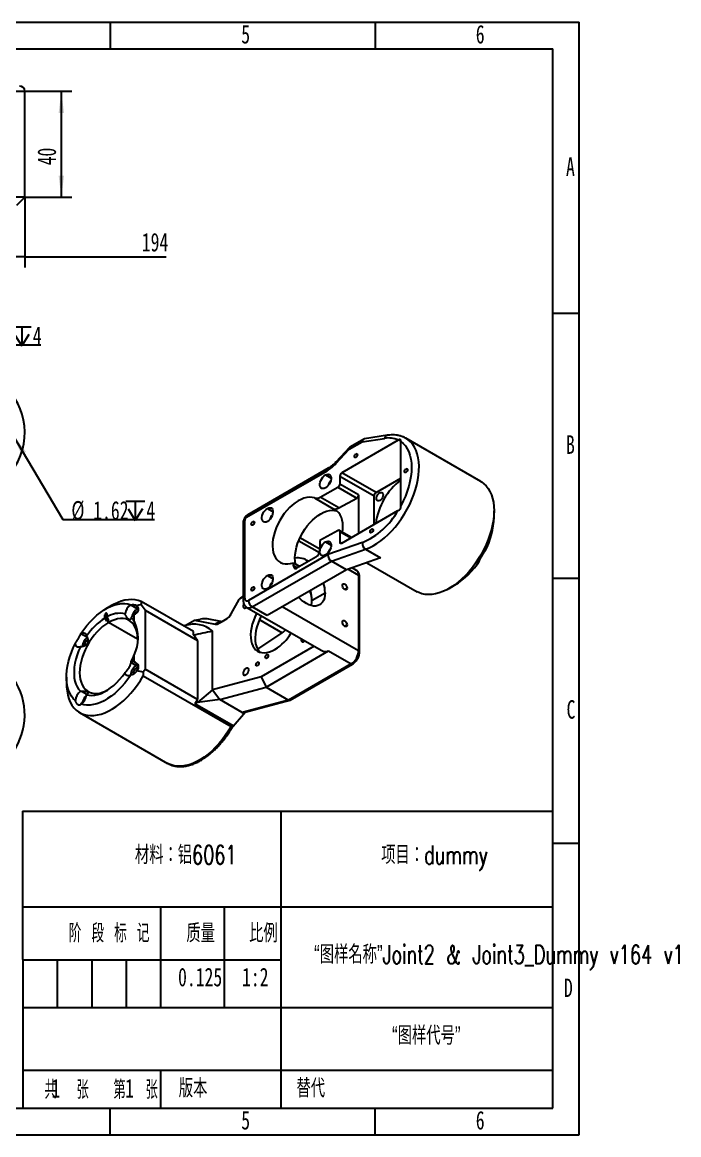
# Model space of a CAD drawing. Header units: millimetres. Extents: x 0 to 316, y 0 to 210.
# Drawn here: x 191.9 to 315.8, y 0 to 210 of the extents above; entities that cross this region are included whole.
import ezdxf

# ---------------------------------------------------------------- set-up
doc = ezdxf.new("R2010")
doc.units = ezdxf.units.MM
doc.layers.add('图框', color=7, linetype='Continuous')
doc.styles.add('SLDTEXTSTYLE0', font='TXT', dxfattribs={"width": 0.7, "bigfont": 'bigfont'})
doc.styles.add('SLDTEXTSTYLE1', font='TXT', dxfattribs={"width": 0.6, "bigfont": 'bigfont'})
doc.styles.add('SLDTEXTSTYLE2', font='TXT', dxfattribs={"width": 0.614286, "bigfont": 'bigfont'})
doc.styles.add('SLDTEXTSTYLE3', font='TXT', dxfattribs={"width": 0.7})
doc.dimstyles.new('SLDDIMSTYLE0', dxfattribs={"dimtxt": 3.5, "dimasz": 4.08, "dimexe": 0, "dimexo": 0.0625, "dimgap": 0.875, "dimtad": 0, "dimtih": 1, "dimtoh": 1, "dimlfac": 2, "dimrnd": 1e-09, "dimzin": 12, "dimdsep": 46, "dimtxsty": 'SLDTEXTSTYLE3', "dimblk1": 'NONE', "dimsah": 1, "dimcen": 0, "dimadec": 0, "dimazin": 3, "dimtfac": 1, "dimtmove": 0, "dimatfit": 3, "dimldrblk": 'NONE', "dimfxl": 1, "dimfrac": 2, "dimtolj": 1, "dimtzin": 12, "dimarcsym": 0})
doc.dimstyles.new('SLDDIMSTYLE1', dxfattribs={"dimtxt": 3.5, "dimasz": 4.08, "dimexe": 0, "dimexo": 0.0625, "dimgap": 0.875, "dimtad": 2, "dimlfac": 2, "dimrnd": 1e-09, "dimzin": 12, "dimdsep": 46, "dimtxsty": 'SLDTEXTSTYLE3', "dimsah": 1, "dimcen": 0.09, "dimadec": 0, "dimazin": 3, "dimtfac": 1, "dimtofl": 0, "dimtmove": 0, "dimatfit": 3, "dimfxl": 1, "dimfrac": 2, "dimtolj": 1, "dimtzin": 12, "dimarcsym": 0})

# ---------------------------------------------------------------- blocks, each defined once
blk = doc.blocks.new('SW_SYMBOL_HOLE_DEPTH')
at = {"layer": '图框', "color": 0}
for p, q in [((0, 875), (800, 875)), ((100, 555), (400, 75)), ((400, 875), (400, 75)), ((700, 555), (400, 75))]:
    blk.add_line(p, q, dxfattribs=at)
blk = doc.blocks.new('_D_2')
at = {"layer": '图框'}
for p, q in [((189.67, 132.87), (190.08, 132.18)), ((190.08, 132.18), (199.58, 116.13)), ((199.58, 116.13), (216.85, 116.13))]:
    blk.add_line(p, q, dxfattribs=at)
blk.add_solid([(190.08, 132.18), (191.72, 128.41), (192.6, 128.92)], dxfattribs=at)
at = {"layer": '图框', "xscale": 0.0045117371, "yscale": 0.0045117371, "zscale": 0.0045117371}
blk.add_blockref('SW_SYMBOL_HOLE_DEPTH', (211.41, 115.62), dxfattribs=at)
at = {"layer": '图框', "char_height": 3.5, "attachment_point": 1, "style": 'SLDTEXTSTYLE3'}
for s, insert in [('%%c', (201.16, 119.62)), ('1.62', (205.28, 119.61)), ('4', (215.31, 119.61))]:
    blk.add_mtext(s, dxfattribs=dict(at, insert=insert))
blk = doc.blocks.new('_None')
blk = doc.blocks.new('_D_3')
at = {"layer": '图框'}
for p, q in [((176.63, 143.05), (178.14, 149.09)), ((178.14, 149.09), (195.41, 149.09)), ((176.43, 142.27), (176.63, 143.05))]:
    blk.add_line(p, q, dxfattribs=at)
blk.add_solid([(176.63, 143.05), (178.11, 146.89), (177.13, 147.14)], dxfattribs=at)
at = {"layer": '图框', "xscale": 0.0045117371, "yscale": 0.0045117371, "zscale": 0.0045117371}
blk.add_blockref('SW_SYMBOL_HOLE_DEPTH', (189.98, 148.57), dxfattribs=at)
at = {"layer": '图框', "char_height": 3.5, "attachment_point": 1, "style": 'SLDTEXTSTYLE3'}
for s, insert in [('%%c', (179.73, 152.58)), ('1.62', (183.84, 152.56)), ('4', (193.88, 152.56))]:
    blk.add_mtext(s, dxfattribs=dict(at, insert=insert))
blk = doc.blocks.new('_D_9')
at = {"layer": '图框'}
for p, q in [((192.37, 196.96), (201.27, 196.96)), ((199.27, 176.96), (199.27, 196.96)), ((192.37, 176.96), (201.27, 176.96))]:
    blk.add_line(p, q, dxfattribs=at)
for points in [[(199.27, 196.96), (198.76, 192.88), (199.78, 192.88)], [(199.27, 176.96), (199.78, 181.04), (198.76, 181.04)]]:
    blk.add_solid(points, dxfattribs=at)
at = {"layer": '图框', "insert": (194.76, 182.99), "char_height": 3.5, "attachment_point": 1, "rotation": 90, "style": 'SLDTEXTSTYLE3'}
blk.add_mtext('40', dxfattribs=at)
blk = doc.blocks.new('_D_10')
at = {"layer": '图框'}
for p, q in [((192.37, 176.96), (192.37, 163.73)), ((95.37, 170.59), (95.37, 163.73)), ((192.37, 165.73), (95.37, 165.73)), ((192.37, 165.73), (219.05, 165.73))]:
    blk.add_line(p, q, dxfattribs=at)
for points in [[(95.37, 165.73), (99.45, 165.22), (99.45, 166.24)], [(192.37, 165.73), (188.29, 166.24), (188.29, 165.22)]]:
    blk.add_solid(points, dxfattribs=at)
at = {"layer": '图框', "insert": (214.45, 170.24), "char_height": 3.5, "attachment_point": 1, "style": 'SLDTEXTSTYLE3'}
blk.add_mtext('194', dxfattribs=at)

msp = doc.modelspace()

# ---------------------------------------------------------------- linework, layer by layer
at = {"color": 7, "linetype": 'Continuous', "lineweight": 25}
for p, q in [((178.0712, 196.9636), (192.3733, 196.9636)), ((192.3733, 176.9636), (192.3733, 196.9636)), ((192.3733, 176.9636), (171.6208, 176.9636)), ((190.8733, 175.4636), (192.3733, 176.9636)), ((262.8494, 131.1181), (252.1759, 124.9564)), ((253.588, 129.3848), (256.0338, 130.7968)), ((256.3293, 131.3056), (253.6925, 129.7834)), ((256.0338, 130.7968), (260.2329, 131.4522)), ((260.7858, 132.0321), (256.4859, 131.3608)), ((262.9633, 131.1792), (263.317, 130.975)), ((263.3129, 118.7373), (263.3129, 130.8468)), ((278.4164, 123.2957), (264.2743, 131.4598)), ((264.3159, 131.4354), (264.2743, 131.4598)), ((253.6446, 129.7453), (251.0644, 126.9788)), ((251.0886, 126.705), (253.588, 129.3848)), ((255.1366, 128.3492), (254.8497, 128.5148)), ((234.2331, 116.5784), (249.4173, 125.344)), ((249.6245, 125.8019), (234.4403, 117.0362)), ((249.1059, 124.5518), (250.1665, 123.9395)), ((251.8224, 124.3441), (251.8224, 122.8345)), ((251.8224, 124.3441), (258.2924, 120.609)), ((258.646, 121.2214), (252.1759, 124.9564)), ((258.646, 121.2214), (263.3129, 123.9155)), ((264.5721, 125.519), (264.2851, 125.6847)), ((248.0768, 120.3657), (251.4596, 122.217)), ((251.4596, 122.217), (254.9952, 120.1759)), ((255.3579, 120.7935), (251.8224, 122.8345)), ((247.0208, 120.2006), (250.5563, 118.1596)), ((251.6124, 118.3247), (248.0768, 120.3657)), ((251.6124, 118.3247), (254.9952, 120.1759)), ((255.3579, 120.7935), (255.3579, 113.5246)), ((258.2924, 115.2186), (258.2924, 120.609)), ((238.1457, 118.2247), (239.2064, 117.6124)), ((252.1759, 111.6876), (262.7719, 117.8046)), ((280.9022, 116.577), (280.9022, 117.8016)), ((233.5867, 115.5578), (233.5867, 100.8601)), ((233.8796, 101.2683), (233.8796, 115.966)), ((235.6898, 115.5853), (235.4028, 115.751)), ((251.478, 114.0589), (248.0217, 112.1674)), ((254.0181, 112.7511), (251.7188, 114.0784)), ((251.8224, 113.8495), (251.8224, 111.8918)), ((251.8224, 113.8495), (253.8716, 112.6665)), ((258.1015, 114.1487), (257.8146, 114.3143)), ((244.0607, 112.1295), (247.9597, 109.8787)), ((248.0217, 110.5194), (244.2965, 112.6699)), ((248.0217, 112.1674), (248.0217, 110.2489)), ((249.1059, 111.8954), (250.1665, 111.2831)), ((256.0755, 111.7989), (249.5796, 109.5151)), ((252.176, 111.6877), (251.8224, 111.8918)), ((249.5796, 109.5151), (234.5867, 100.8599)), ((250.2182, 108.2509), (256.6469, 110.511)), ((256.6469, 110.511), (259.4754, 108.8782)), ((235.2938, 99.6352), (250.2182, 108.2509)), ((243.0719, 107.3915), (243.0719, 107.9797)), ((243.0719, 107.9797), (244.2886, 107.2773)), ((243.7792, 106.9832), (243.0719, 107.3915)), ((247.3146, 109.0241), (243.7791, 106.9831)), ((253.0466, 106.6181), (250.2182, 108.2509)), ((259.4754, 108.8782), (253.0466, 106.6181)), ((256.9345, 107.9849), (266.4174, 102.5106)), ((253.0466, 106.6181), (238.1222, 98.0024)), ((238.1457, 105.5683), (239.2064, 104.956)), ((253.3954, 106.7407), (255.3579, 105.6078)), ((254.9436, 106.5234), (254.1238, 106.9967)), ((255.3579, 105.6078), (255.3579, 91.3183)), ((255.519, 91.0938), (255.519, 105.3832)), ((235.6898, 103.2156), (235.4028, 103.3812)), ((253.1887, 103.1856), (252.7416, 102.9275)), ((272.4183, 103.1054), (273.4787, 103.7179)), ((231.294, 98.3422), (232.805, 101.0351)), ((233.5867, 101.6123), (233.0603, 101.3083)), ((233.0603, 101.3083), (233.5867, 101.6122)), ((246.5633, 100.8868), (249.0382, 102.3155)), ((208.7229, 99.872), (207.6624, 99.2596)), ((212.3511, 100.0304), (213.6239, 99.2957)), ((213.6239, 99.2957), (213.8144, 99.3857)), ((213.6239, 98.8057), (213.7224, 98.7488)), ((215.0958, 98.9988), (214.3386, 100.0566)), ((224.2111, 94.9642), (214.3469, 100.6587)), ((215.0958, 98.9988), (215.0958, 87.865)), ((215.0958, 98.9988), (224.96, 93.3044)), ((234.091, 99.4545), (234.2452, 99.5699)), ((234.2938, 99.5362), (248.287, 91.4581)), ((238.1222, 98.0024), (235.2938, 99.6352)), ((255.3579, 91.3183), (240.9509, 99.6353)), ((207.5004, 97.5305), (207.5004, 98.1454)), ((207.5004, 98.1454), (207.854, 97.9413)), ((207.854, 98.3495), (207.854, 97.7337)), ((207.854, 96.918), (207.854, 97.7337)), ((208.1939, 96.7087), (208.0171, 97.0149)), ((213.6584, 93.5541), (208.1939, 96.7087)), ((212.9745, 98.1746), (212.9745, 97.0022)), ((222.6246, 96.1004), (224.3847, 97.1165)), ((224.3847, 97.1165), (225.5344, 97.3066)), ((224.3847, 97.1165), (228.271, 96.3682)), ((229.3704, 96.8658), (226.8119, 97.3584)), ((229.3704, 96.8658), (228.271, 96.3682)), ((229.0555, 96.5468), (230.273, 97.2496)), ((229.7626, 96.9551), (229.0555, 96.5468)), ((230.291, 97.2601), (229.7626, 96.9551)), ((236.7142, 97.2157), (240.9466, 94.7724)), ((202.9761, 94.6184), (204.0848, 93.9783)), ((222.6246, 96.1004), (222.3881, 96.0166)), ((227.7884, 83.9584), (227.7884, 95.1184)), ((236.3655, 91.6499), (240.9466, 94.7724)), ((253.1887, 96.245), (252.7416, 95.9869)), ((224.96, 93.3044), (224.2027, 94.3621)), ((224.96, 93.3044), (224.96, 82.1706)), ((245.0525, 93.1245), (245.2043, 93.2377)), ((212.9745, 90.503), (212.9745, 89.3305)), ((246.9939, 92.2046), (236.9696, 86.4177)), ((237.8907, 84.5), (249.7011, 91.318)), ((249.7011, 91.318), (253.9437, 88.8688)), ((212.4347, 89.1562), (213.4117, 88.5922)), ((253.9437, 88.8688), (242.1333, 82.0508)), ((242.4233, 82.0322), (254.2187, 88.8416)), ((200.2389, 86.4005), (200.2389, 85.1759)), ((213.4117, 88.1023), (213.7224, 87.9229)), ((214.7225, 86.6064), (231.3041, 77.034)), ((214.7347, 87.3606), (215.0958, 87.865)), ((224.96, 82.1706), (215.0958, 87.865)), ((236.9696, 86.4177), (227.7884, 83.9584)), ((236.9696, 86.4177), (237.8907, 84.5)), ((229.1464, 82.1577), (237.8907, 84.5)), ((237.8907, 84.5), (242.1333, 82.0508)), ((203.0597, 83.7442), (204.1061, 83.1401)), ((224.4301, 81.4305), (224.96, 82.1706)), ((227.7884, 83.9584), (224.96, 81.587)), ((229.1464, 82.1577), (224.96, 81.587)), ((227.7884, 83.9584), (229.1464, 82.1577)), ((233.389, 79.7085), (229.1464, 82.1577)), ((242.1333, 82.0508), (233.389, 79.7085)), ((233.7082, 79.6895), (242.3672, 82.009)), ((224.96, 81.587), (224.4301, 81.4305)), ((224.4301, 81.4305), (231.6782, 77.2463)), ((202.7247, 79.6817), (219.3064, 70.1094)), ((234.027, 79.7749), (231.3189, 76.6114)), ((231.5513, 77.0139), (231.6782, 77.2463)), ((219.4074, 70.0529), (219.3064, 70.1094))]:
    msp.add_line(p, q, dxfattribs=at)
at = {"color": 7, "linetype": 'Continuous', "lineweight": 25, "flags": 128}
for points in [[(256.6469, 110.511), (257.3622, 110.7988), (258.0841, 111.1611), (258.8074, 111.5955), (259.5268, 112.0988), (260.2371, 112.6672), (260.9331, 113.2967), (261.6098, 113.9826), (262.2623, 114.7201), (262.8858, 115.5037), (263.4758, 116.3277), (264.028, 117.1862), (264.5383, 118.0729), (265.0031, 118.9814), (265.4191, 119.905), (265.7831, 120.837), (266.0925, 121.7708), (266.3451, 122.6994), (266.539, 123.6162), (266.6728, 124.5144), (266.7457, 125.3876), (266.7569, 126.2294), (266.7065, 127.0336), (266.5948, 127.7945), (266.4226, 128.5065), (266.1912, 129.1644), (265.9023, 129.7635), (265.5579, 130.2993), (265.1606, 130.7681), (264.7132, 131.1663), (264.3159, 131.4354)], [(263.3129, 130.8468), (263.7725, 130.4737), (264.1791, 130.0237), (264.5292, 129.5006), (264.8198, 128.909), (265.0484, 128.2538), (265.2132, 127.5407), (265.3126, 126.7759), (265.3458, 125.9657), (265.3126, 125.1171), (265.2132, 124.2374), (265.0484, 123.3342), (264.8198, 122.415), (264.5292, 121.4879), (264.1791, 120.5606), (263.7725, 119.6411), (263.3129, 118.7373)], [(254.8497, 128.5148), (254.9595, 128.553), (255.0526, 128.5349), (255.1148, 128.4633), (255.1366, 128.3491), (255.1148, 128.2097), (255.0526, 128.0664), (254.9595, 127.9408), (254.8497, 127.8522), (254.7399, 127.814), (254.6469, 127.8321), (254.5847, 127.9037), (254.5628, 128.0179), (254.5847, 128.1573), (254.6469, 128.3007), (254.7399, 128.4262), (254.8497, 128.5148)], [(251.0644, 126.9788), (251.053, 126.9638), (251.0358, 126.8996), (251.0478, 126.8122), (251.0886, 126.705)], [(249.1059, 124.5518), (249.3597, 124.6628), (249.5988, 124.6961), (249.8092, 124.6498), (249.9788, 124.5267), (250.0976, 124.3339), (250.1588, 124.0825), (250.1588, 123.7872), (250.0976, 123.4652), (249.9788, 123.1352), (249.8092, 122.8163), (249.5988, 122.527), (249.3597, 122.2843), (249.1059, 122.1022), (248.852, 121.9913), (248.613, 121.9579), (248.4025, 122.0042), (248.233, 122.1273), (248.1141, 122.3202), (248.0529, 122.5715), (248.0529, 122.8668), (248.1141, 123.1888), (248.233, 123.5189), (248.4025, 123.8378), (248.613, 124.127), (248.852, 124.3697), (249.1059, 124.5518)], [(264.2851, 125.6847), (264.3949, 125.7228), (264.488, 125.7048), (264.5502, 125.6332), (264.5721, 125.519), (264.5502, 125.3796), (264.488, 125.2362), (264.3949, 125.1107), (264.2851, 125.0221), (264.1754, 124.9839), (264.0823, 125.002), (264.0201, 125.0736), (263.9982, 125.1877), (264.0201, 125.3271), (264.0823, 125.4705), (264.1754, 125.5961), (264.2851, 125.6847)], [(278.4164, 123.2957), (278.5225, 123.2323), (279.0023, 122.8839), (279.4342, 122.4629), (279.8151, 121.9724), (280.1422, 121.416), (280.4131, 120.7977), (280.6259, 120.1221), (280.779, 119.3939), (280.8713, 118.6185), (280.9022, 117.8016), (280.8713, 116.9491), (280.779, 116.0671), (280.6259, 115.1621), (280.4131, 114.2408), (280.1422, 113.3097), (279.8151, 112.3756), (279.4342, 111.4454), (279.0023, 110.5257), (278.5225, 109.6234), (277.9983, 108.7449), (277.4336, 107.8966), (276.8323, 107.0848), (276.199, 106.3152), (275.5382, 105.5936), (274.8547, 104.925), (274.1534, 104.3145), (273.4395, 103.7664), (272.7182, 103.2848), (271.9947, 102.8731), (271.2743, 102.5343), (270.5622, 102.2709), (269.8636, 102.0848), (269.1835, 101.9773), (268.5269, 101.9493), (267.8986, 102.001), (267.3032, 102.1318), (266.7449, 102.341), (266.4174, 102.5106)], [(247.0208, 120.2006), (246.5697, 120.3092), (246.0854, 120.3374), (245.574, 120.2846), (245.0422, 120.1517), (244.4967, 119.9404), (243.9446, 119.6533), (243.3929, 119.2941), (242.8488, 118.8675), (242.3192, 118.3789), (241.8108, 117.8345), (241.3303, 117.2415), (240.8839, 116.6074), (240.4771, 115.9403), (240.1153, 115.2487), (239.8032, 114.5417), (239.5446, 113.8282), (239.3429, 113.1175), (239.2008, 112.4185), (239.12, 111.7404), (239.1016, 111.0918), (239.1459, 110.481), (239.2521, 109.9159), (239.4191, 109.4037), (239.6446, 108.951), (239.9257, 108.5637), (240.2589, 108.2466), (240.6398, 108.0039), (241.0636, 107.8387), (241.5248, 107.7531), (242.0176, 107.7482), (242.5355, 107.824), (243.0719, 107.9797)], [(259.3502, 119.7124), (259.1535, 119.6348), (258.9761, 119.6368), (258.8353, 119.7181), (258.7449, 119.8708), (258.7138, 120.0799), (258.7449, 120.325), (258.8353, 120.582), (258.9761, 120.8259), (259.1535, 121.0327), (259.3502, 121.1822), (259.5468, 121.2597), (259.7242, 121.2578), (259.865, 121.1764), (259.9554, 121.0238), (259.9866, 120.8147), (259.9554, 120.5696), (259.865, 120.3125), (259.7242, 120.0687), (259.5468, 119.8619), (259.3502, 119.7124)], [(238.1457, 118.2247), (238.3995, 118.3356), (238.6386, 118.3689), (238.8491, 118.3227), (239.0186, 118.1995), (239.1374, 118.0067), (239.1986, 117.7553), (239.1986, 117.4601), (239.1374, 117.138), (239.0186, 116.808), (238.8491, 116.4891), (238.6386, 116.1999), (238.3995, 115.9572), (238.1457, 115.775), (237.8919, 115.6641), (237.6528, 115.6308), (237.4424, 115.677), (237.2728, 115.8002), (237.154, 115.993), (237.0928, 116.2444), (237.0928, 116.5396), (237.154, 116.8617), (237.2728, 117.1917), (237.4424, 117.5106), (237.6528, 117.7998), (237.8919, 118.0425), (238.1457, 118.2247)], [(243.4282, 107.774), (243.3636, 108.2674), (243.3438, 108.8816), (243.3843, 109.5292), (243.4844, 110.2022), (243.6431, 110.8924), (243.8583, 111.5911), (244.1273, 112.2899), (244.4469, 112.98), (244.8131, 113.653), (245.2213, 114.3005), (245.6667, 114.9146), (246.1435, 115.4876), (246.646, 116.0125), (247.168, 116.4828), (247.703, 116.8927), (248.2444, 117.2371), (248.7855, 117.5118), (249.3196, 117.7135), (249.8402, 117.8395), (250.3409, 117.8884), (250.8153, 117.8596), (251.2578, 117.7533), (251.3, 117.7385)], [(252.3115, 113.7363), (252.3685, 114.2259), (252.3937, 114.8654), (252.3588, 115.4695), (252.2641, 116.0309), (252.1109, 116.5425), (251.901, 116.9981), (251.6371, 117.392), (251.3223, 117.7195), (250.9606, 117.9764), (250.5563, 118.1596)], [(235.4028, 115.751), (235.5126, 115.7891), (235.6057, 115.7711), (235.6679, 115.6995), (235.6898, 115.5853), (235.6679, 115.4459), (235.6057, 115.3025), (235.5126, 115.177), (235.4028, 115.0883), (235.293, 115.0502), (235.2, 115.0683), (235.1378, 115.1399), (235.1159, 115.254), (235.1378, 115.3934), (235.2, 115.5368), (235.293, 115.6624), (235.4028, 115.751)], [(257.8146, 114.3143), (257.9244, 114.3525), (258.0175, 114.3344), (258.0797, 114.2628), (258.1015, 114.1486), (258.0797, 114.0092), (258.0175, 113.8658), (257.9244, 113.7403), (257.8146, 113.6517), (257.7048, 113.6135), (257.6117, 113.6316), (257.5495, 113.7032), (257.5277, 113.8174), (257.5495, 113.9567), (257.6117, 114.1001), (257.7048, 114.2257), (257.8146, 114.3143)], [(249.1059, 111.8954), (249.3597, 112.0064), (249.5988, 112.0397), (249.8092, 111.9934), (249.9788, 111.8703), (250.0976, 111.6775), (250.1588, 111.4261), (250.1588, 111.1308), (250.0976, 110.8088), (249.9788, 110.4788), (249.8092, 110.1599), (249.5988, 109.8707), (249.3597, 109.6279), (249.1059, 109.4458), (248.852, 109.3349), (248.613, 109.3016), (248.4025, 109.3478), (248.233, 109.4709), (248.1141, 109.6638), (248.0529, 109.9152), (248.0529, 110.2104), (248.1141, 110.5324), (248.233, 110.8625), (248.4025, 111.1814), (248.613, 111.4706), (248.852, 111.7133), (249.1059, 111.8954)], [(238.1457, 105.5683), (238.3995, 105.6792), (238.6386, 105.7125), (238.8491, 105.6663), (239.0186, 105.5432), (239.1374, 105.3503), (239.1986, 105.0989), (239.1986, 104.8037), (239.1374, 104.4817), (239.0186, 104.1516), (238.8491, 103.8327), (238.6386, 103.5435), (238.3995, 103.3008), (238.1457, 103.1187), (237.8919, 103.0077), (237.6528, 102.9744), (237.4424, 103.0206), (237.2728, 103.1438), (237.154, 103.3366), (237.0928, 103.588), (237.0928, 103.8833), (237.154, 104.2053), (237.2728, 104.5353), (237.4424, 104.8542), (237.6528, 105.1434), (237.8919, 105.3862), (238.1457, 105.5683)], [(235.4028, 103.3812), (235.5126, 103.4193), (235.6057, 103.4013), (235.6679, 103.3297), (235.6898, 103.2155), (235.6679, 103.0761), (235.6057, 102.9327), (235.5126, 102.8072), (235.4028, 102.7186), (235.293, 102.6804), (235.2, 102.6985), (235.1378, 102.7701), (235.1159, 102.8842), (235.1378, 103.0236), (235.2, 103.167), (235.293, 103.2926), (235.4028, 103.3812)], [(253.1887, 103.1856), (253.1585, 103.0165), (253.072, 102.9051), (252.9409, 102.8665), (252.7829, 102.9058), (252.6193, 103.0178), (252.4722, 103.1872), (252.3615, 103.3913), (252.3022, 103.6025), (252.3022, 103.7922), (252.3615, 103.9349), (252.4722, 104.0112), (252.6193, 104.0109), (252.7829, 103.9339), (252.9409, 103.7908), (253.072, 103.6007), (253.1585, 103.3895), (253.1887, 103.1856)], [(214.3469, 100.6587), (213.7901, 100.8594), (213.197, 100.9831), (212.572, 101.0287), (211.9195, 100.9961), (211.2441, 100.8855), (210.5508, 100.6975), (209.8443, 100.4337), (209.1299, 100.0958), (208.7229, 99.872)], [(249.0382, 102.3155), (249.0079, 101.8), (248.9177, 101.3283), (248.769, 100.9085), (248.5645, 100.5476), (248.3075, 100.2519), (248.0026, 100.0264), (247.6549, 99.875), (247.2704, 99.8003), (246.8556, 99.8035), (246.4177, 99.8847), (245.9641, 100.0423), (245.5026, 100.2738), (245.0411, 100.5751), (244.5876, 100.9412), (244.1496, 101.3656), (244.0791, 101.4412)], [(202.9642, 94.6114), (203.5083, 95.393), (204.0871, 96.1354), (204.6958, 96.8323), (205.3292, 97.4779), (205.9821, 98.0669), (206.6491, 98.5942), (207.3245, 99.0556), (208.0027, 99.4471), (208.6781, 99.7656), (209.345, 100.0082), (209.9979, 100.1731), (210.6314, 100.2588), (211.24, 100.2647), (211.8188, 100.1906), (212.363, 100.0372)], [(233.6976, 100.2505), (233.6317, 100.1079), (233.5687, 99.8717), (233.5687, 99.659), (233.6317, 99.4955), (233.7501, 99.401), (233.9096, 99.3867), (234.091, 99.4545)], [(208.1939, 96.7087), (207.6211, 96.3433), (207.0545, 95.9126), (206.5005, 95.4213), (205.965, 94.8748), (205.4539, 94.2791), (204.9728, 93.6406), (204.527, 92.9664), (204.1214, 92.2639), (203.7604, 91.5407), (203.448, 90.8048), (203.1876, 90.0643), (202.982, 89.3273), (202.8336, 88.6017), (202.7438, 87.8957), (202.7138, 87.2169), (202.7438, 86.5728), (202.8336, 85.9703), (202.982, 85.4162), (203.1876, 84.9165), (203.448, 84.4766), (203.7604, 84.1015), (204.1214, 83.7951), (204.527, 83.5609), (204.9728, 83.4014), (205.4539, 83.3183), (205.965, 83.3126), (206.5005, 83.3844), (207.0545, 83.5328), (207.6211, 83.7563), (207.9358, 83.9103)], [(207.854, 98.3495), (207.8405, 98.4199), (207.8022, 98.464), (207.7448, 98.4751), (207.6772, 98.4516), (207.6095, 98.397), (207.5522, 98.3197), (207.5139, 98.2313), (207.5004, 98.1454)], [(207.854, 96.918), (207.6587, 97.2563), (207.5004, 97.5305)], [(207.854, 97.7337), (208.0546, 97.386), (208.2075, 97.1211)], [(213.674, 93.5441), (213.644, 94.1882), (213.5542, 94.7906), (213.4058, 95.3447), (213.2002, 95.8445), (212.9398, 96.2843), (212.6274, 96.6595), (212.2664, 96.9659), (211.8608, 97.2001), (211.415, 97.3596), (210.9339, 97.4426), (210.4228, 97.4483), (209.8873, 97.3765), (209.3333, 97.2281), (208.7667, 97.0047), (208.1939, 96.7087)], [(236.1478, 98.4659), (236.0982, 98.3723), (235.7777, 97.7074), (235.5067, 97.032), (235.2887, 96.3549), (235.1266, 95.685), (235.0224, 95.0309), (234.9774, 94.4012), (234.9924, 93.8041), (235.0671, 93.2474), (235.2005, 92.7383), (235.3909, 92.2835), (235.6358, 91.8889), (235.932, 91.5597), (236.2757, 91.3001), (236.6623, 91.1135), (237.0869, 91.0024), (237.5438, 90.9682), (238.0272, 91.0114), (238.5307, 91.1313), (239.0478, 91.3265), (239.5718, 91.5944)], [(236.8143, 91.0638), (236.5936, 91.308), (236.3356, 91.7043), (236.1345, 92.1646), (235.9932, 92.6826), (235.9134, 93.2511), (235.8965, 93.8624), (235.9425, 94.5081), (236.0509, 95.1794), (236.2201, 95.8669), (236.4479, 96.5614), (236.7311, 97.2533), (237.0658, 97.9331), (237.067, 97.9353)], [(253.1887, 96.245), (253.1585, 96.0759), (253.072, 95.9645), (252.9409, 95.9259), (252.7829, 95.9652), (252.6193, 96.0772), (252.4722, 96.2466), (252.3615, 96.4507), (252.3022, 96.6619), (252.3022, 96.8516), (252.3615, 96.9943), (252.4722, 97.0706), (252.6193, 97.0703), (252.7829, 96.9933), (252.9409, 96.8502), (253.072, 96.6601), (253.1585, 96.4489), (253.1887, 96.245)], [(202.9761, 94.6184), (203.1705, 94.7098), (203.3583, 94.7567), (203.5332, 94.7574), (203.6892, 94.7119), (203.8211, 94.6216), (203.9243, 94.4898), (203.9953, 94.3208), (204.0319, 94.1204)], [(201.9155, 81.9416), (201.5106, 82.3363), (201.1571, 82.8006), (200.8579, 83.3307), (200.6155, 83.9222), (200.4319, 84.5702), (200.3086, 85.2692), (200.2467, 86.0134), (200.2467, 86.7966), (200.3086, 87.6122), (200.4319, 88.4535), (200.6155, 89.3135), (200.8579, 90.1849), (201.1571, 91.0605), (201.5106, 91.933), (201.9155, 92.795)], [(202.8745, 92.1157), (202.6812, 92.0468), (202.4981, 92.0242), (202.3315, 92.0488), (202.187, 92.1196), (202.0696, 92.2342), (201.9835, 92.3888), (201.9315, 92.5779), (201.9155, 92.795)], [(244.5444, 93.6187), (244.5303, 93.5417), (244.5303, 93.329), (244.5933, 93.1655), (244.7116, 93.0709), (244.8712, 93.0567), (245.0525, 93.1245)], [(202.8745, 92.1157), (202.5364, 91.3486), (202.2494, 90.5748), (202.0162, 89.8022), (201.8393, 89.0384), (201.7204, 88.291), (201.6606, 87.5675), (201.6606, 86.875), (201.7204, 86.2204), (201.8393, 85.6103), (202.0162, 85.0508), (202.2494, 84.5473), (202.5364, 84.105), (202.8745, 83.7282)], [(238.0338, 89.9669), (237.924, 89.9288), (237.8309, 89.9469), (237.7687, 90.0184), (237.7469, 90.1326), (237.7687, 90.272), (237.8309, 90.4154), (237.924, 90.541), (238.0338, 90.6296), (238.1436, 90.6677), (238.2367, 90.6496), (238.2989, 90.5781), (238.3207, 90.4639), (238.2989, 90.3245), (238.2367, 90.1811), (238.1436, 90.0555), (238.0338, 89.9669)], [(213.4117, 88.5922), (213.6656, 88.7032), (213.7428, 88.7222)], [(236.266, 88.5382), (236.1562, 88.5), (236.0632, 88.5181), (236.001, 88.5897), (235.9791, 88.7038), (236.001, 88.8432), (236.0632, 88.9866), (236.1562, 89.1122), (236.266, 89.2008), (236.3758, 89.2389), (236.4689, 89.2209), (236.5311, 89.1493), (236.5529, 89.0351), (236.5311, 88.8957), (236.4689, 88.7523), (236.3758, 88.6268), (236.266, 88.5382)], [(200.2389, 85.1759), (200.2613, 84.4774), (200.3436, 83.7021), (200.4858, 82.9722), (200.6868, 82.2931), (200.9453, 81.6696), (201.2594, 81.1062), (201.6268, 80.6069), (202.045, 80.1752), (202.5109, 79.8143), (203.0212, 79.5267), (203.5722, 79.3145), (204.1601, 79.1792), (204.7806, 79.1218), (205.4293, 79.1426), (206.1015, 79.2416), (206.7925, 79.418), (207.4973, 79.6705), (208.2108, 79.9974), (208.9281, 80.3963), (209.6438, 80.8644), (210.353, 81.3983), (211.0506, 81.9942), (211.7315, 82.6479), (212.3909, 83.3546), (213.0241, 84.1094), (213.6266, 84.9068), (214.1941, 85.7411), (214.7225, 86.6064)], [(212.363, 86.7619), (211.8188, 85.9802), (211.24, 85.2379), (210.6314, 84.541), (209.9979, 83.8953), (209.345, 83.3064), (208.6781, 82.779), (208.0027, 82.3177), (207.3245, 81.9261), (206.6491, 81.6077), (205.9821, 81.365), (205.3292, 81.2001), (204.6958, 81.1144), (204.0871, 81.1086), (203.5083, 81.1827), (202.9642, 81.336)], [(204.0319, 83.0598), (204.5272, 82.9553), (205.0537, 82.9279), (205.6062, 82.9776), (206.1792, 83.1041), (206.767, 83.3061), (207.3637, 83.5816), (207.9634, 83.9278), (208.5601, 84.3413), (209.1479, 84.8179), (209.7209, 85.353), (210.2734, 85.9411), (210.8, 86.5766), (211.2953, 87.2529)], [(212.363, 86.7619), (212.1669, 86.6672), (211.9771, 86.6177), (211.8003, 86.615), (211.6423, 86.6593), (211.5088, 86.7491), (211.4042, 86.8812), (211.3322, 87.0511), (211.2953, 87.2529)], [(234.091, 86.7965), (234.2724, 86.9381), (234.4319, 87.1366), (234.5503, 87.3678), (234.6133, 87.6041), (234.6133, 87.8167), (234.5503, 87.9802), (234.4319, 88.0748), (234.2724, 88.0891), (234.091, 88.0213), (233.9096, 87.8797), (233.7501, 87.6812), (233.6317, 87.45), (233.5687, 87.2137), (233.5687, 87.001), (233.6317, 86.8376), (233.7501, 86.743), (233.9096, 86.7287), (234.091, 86.7965)], [(231.3041, 77.034), (230.7766, 76.17), (230.2101, 75.3369), (229.6086, 74.5406), (228.9765, 73.7867), (228.3182, 73.0807), (227.6385, 72.4276), (226.9422, 71.832), (226.2342, 71.2981), (225.5195, 70.8299), (224.8034, 70.4306), (224.0908, 70.103), (223.3869, 69.8495), (222.6967, 69.6719), (222.0251, 69.5715), (221.3768, 69.549), (220.7565, 69.6045), (220.1687, 69.7377), (219.6174, 69.9475), (219.4074, 70.0529)]]:
    msp.add_lwpolyline(points, dxfattribs=at)
at = {"color": 7, "linetype": 'Continuous', "lineweight": 25}
for centre, radius, start, end in [((191.3733, 196.9636), 1, 0, 90), ((180.3733, 132.5244), 12, 258.939923, 69.961148), ((260.9456, 131.3262), 0.7237, 102.741952, 169.969362), ((261.0154, 127.1679), 4.3552, 65.094903, 100.35066), ((245.6583, 131.6668), 7.3558, 300.732032, 317.58063), ((249.9183, 125.3932), 0.5034, 125.833659, 185.608552), ((252.59, 124.3091), 0.7684, 122.605478, 177.394522), ((251.9611, 121.6787), 2.5304, 138.598591, 161.406786), ((251.0579, 122.8683), 0.7652, 301.667545, 357.471869), ((270.8101, 113.8323), 12.3089, 127.523513, 172.698114), ((247.3601, 121.4897), 1.333, 255.252725, 302.5229), ((254.5934, 120.8272), 0.7652, 301.667545, 357.471869), ((259.06, 120.5741), 0.7684, 122.605478, 177.394522), ((250.8957, 119.4487), 1.333, 255.252725, 302.5229), ((250.5343, 124.7136), 14.0533, 293.222272, 330.552135), ((234.0871, 115.5079), 0.5029, 114.374658, 174.305201), ((234.6472, 115.9311), 0.7684, 122.605478, 177.394522), ((234.7088, 116.6389), 0.4795, 124.056351, 187.25583), ((241.001, 115.3515), 2.5304, 138.598591, 161.406786), ((266.3736, 116.969), 14.5338, 332.163381, 358.454197), ((251.6085, 113.8855), 0.2169, 350.443902, 126.964262), ((252.0379, 111.8569), 0.2184, 170.785963, 309.203285), ((257.3905, 111.6117), 1.3282, 171.895761, 235.959508), ((246.4865, 110.3187), 1.5368, 302.605478, 357.394522), ((251.9611, 109.0223), 2.5304, 138.598591, 161.406786), ((243.503, 107.3215), 0.4367, 170.785963, 309.203285), ((243.9419, 105.8524), 3.0429, 50.397254, 101.346365), ((265.8746, 116.1022), 14.5326, 301.550317, 327.836732), ((254.3779, 105.7159), 0.986, 353.701152, 54.986667), ((255.2438, 105.3558), 0.2766, 5.694799, 65.625342), ((241.001, 102.6952), 2.5304, 138.598591, 161.406786), ((242.7539, 102.2132), 6.2851, 0.93245, 17.769919), ((233.4452, 100.6927), 0.7261, 122.019423, 151.857422), ((234.0872, 100.8101), 0.503, 114.378159, 174.265039), ((234.3106, 101.1983), 0.4367, 170.785963, 309.203285), ((236.1219, 100.9298), 1.5368, 182.605478, 237.394522), ((239.4704, 100.3288), 7.0979, 2.916692, 19.109011), ((240.279, 100.7845), 6.2851, 0.93245, 17.769919), ((242.8863, 100.835), 3.6773, 344.939223, 0.806821), ((213.6152, 98.07), 2.3327, 122.815227, 174.008952), ((213.0521, 98.8161), 1.4021, 119.437867, 119.9981), ((214.8813, 97.3366), 2.3278, 122.694768, 169.754514), ((214.2066, 97.7765), 1.176, 110.812123, 156.49377), ((234.7079, 100.4529), 1.006, 245.692881, 305.617577), ((213.8916, 87.5606), 11.8425, 122.662092, 146.364056), ((210.2808, 93.8324), 4.5945, 77.24329, 121.883997), ((211.8699, 90.3423), 7.705, 120.002362, 121.413487), ((211.6934, 90.6484), 7.3516, 118.305258, 120.00452), ((211.2097, 99.3919), 2.1439, 305.435077, 325.404045), ((210.2131, 95.2942), 3.2469, 31.736857, 46.388657), ((229.4452, 97.4431), 0.5822, 262.61364, 303.036387), ((228.7331, 99.712), 2.9042, 302.019423, 331.857422), ((203.689, 93.3834), 1.4259, 119.998087, 120.552066), ((224.3146, 90.9198), 5.4493, 50.39634, 108.067385), ((228.4207, 97.5229), 1.1644, 262.61364, 303.036387), ((234.5701, 99.5707), 9.4148, 302.090484, 328.980309), ((237.4761, 99.8233), 6.1283, 304.492567, 312.532953), ((205.5195, 91.9252), 2.339, 125.938896, 174.008035), ((204.9427, 92.2602), 1.329, 121.471545, 180.673966), ((180.3733, 79.2314), 12, 225.016999, 73.042237), ((199.7929, 95.2938), 14.0252, 334.507718, 340.026212), ((252.2875, 91.458), 3.0736, 302.605478, 357.394522), ((255.2437, 91.0663), 0.2766, 5.709901, 65.624025), ((214.6334, 86.6622), 2.2842, 122.332208, 177.673168), ((212.8153, 88.5663), 0.7806, 78.235521, 117.683659), ((254.1048, 89.0937), 0.2767, 234.383749, 294.291889), ((214.0848, 86.9845), 1.3048, 121.05332, 184.340017), ((213.6781, 87.7376), 0.4516, 70.748079, 126.151306), ((204.2411, 81.8439), 2.3277, 125.953615, 177.594198), ((201.7168, 83.3012), 2.3276, 302.405484, 354.046682), ((205.5766, 81.0664), 2.4028, 130.70963, 169.295746)]:
    msp.add_arc(centre, radius, start, end, dxfattribs=at)
for centre, major_axis, ratio, start_param, end_param in [((256.741, 130.3885), (-0.3359, 0.9519), 0.66669327, 6.15950337, 7.19234667), ((254.2951, 128.9766), (-0.628, 0.7895), 0.45090354, 6.21590776, 7.00138719), ((250.2867, 109.1069), (-0.4187, 0.911), 0.62999801, 0.84400696, 2.41480328), ((211.7276, 99.1655), (2.1213, 0), 0.57738155, 5.34069778, 6.88642729), ((224.0635, 96.1144), (3.1071, 1.0273), 0.24354522, 0.4110495, 0.99905211), ((248.2869, 93.7675), (-1.4143, 2.4495), 0.57733463, 2.35623512, 3.14155202), ((211.7276, 88.3396), (2.1213, 0), 0.57738155, 5.67994333, 7.22567284), ((242.1845, 82.5294), (-0.2115, 0.5107), 0.64690837, 2.44124668, 3.22656358), ((233.9054, 80.3117), (0.5681, 0.5636), 0.54742599, 3.28956932, 3.90494437)]:
    msp.add_ellipse(centre, major_axis=major_axis, ratio=ratio, start_param=start_param, end_param=end_param, dxfattribs=at)
for points, knots in [([(264.3189, 131.4246), (264.2707, 131.4558), (264.0557, 131.5953), (263.6355, 131.7763), (263.0644, 131.9632), (262.4626, 132.0761), (261.8365, 132.1196), (261.2745, 132.0993), (260.9204, 132.0506), (260.7858, 132.0321)], [0, 0, 0, 0, 0.04847815, 0.21605368, 0.3835603, 0.55190946, 0.72194724, 0.89421795, 1, 1, 1, 1]), ([(263.317, 130.975), (263.3176, 130.9858), (263.3188, 131.0111), (263.3168, 131.0482), (263.311, 131.0818), (263.2931, 131.1395), (263.264, 131.1747), (263.1988, 131.2124), (263.1482, 131.2232), (263.0775, 131.2168), (263.0391, 131.209), (262.999, 131.1959), (262.9741, 131.1843), (262.9633, 131.1792)], [0, 0, 0, 0, 0.05344608, 0.12551996, 0.19957086, 0.2511053, 0.49999649, 0.50008659, 0.74923002, 0.79868806, 0.87467141, 0.94586822, 1, 1, 1, 1]), ([(251.0644, 126.9788), (250.9957, 126.9068), (250.795, 126.6964), (250.4532, 126.3846), (250.0374, 126.0563), (249.7636, 125.8876), (249.6245, 125.8019)], [0, 0, 0, 0, 0.14703868, 0.42935181, 0.71004022, 1, 1, 1, 1]), ([(262.7719, 117.8046), (262.8039, 117.8225), (262.8675, 117.8581), (262.9365, 117.8902), (262.9707, 117.9062)], [0, 0, 0, 0, 0.50343291, 1, 1, 1, 1]), ([(262.9707, 117.9062), (262.9788, 117.9099), (263.0048, 117.922), (263.0452, 117.9453), (263.0881, 117.9754), (263.1609, 118.0353), (263.2136, 118.0989), (263.2788, 118.2119), (263.3073, 118.2893), (263.3227, 118.3824), (263.3272, 118.4337), (263.3273, 118.4804), (263.3249, 118.509), (263.324, 118.5187)], [0, 0, 0, 0, 0.038765498, 0.125560986, 0.194518899, 0.251177534, 0.499982188, 0.500039715, 0.749068565, 0.804783714, 0.874577386, 0.957664943, 1, 1, 1, 1]), ([(263.324, 118.5187), (263.3218, 118.5433), (263.3173, 118.5926), (263.3136, 118.6656), (263.3131, 118.7133), (263.3129, 118.7373)], [0, 0, 0, 0, 0.3304897, 0.66363681, 1, 1, 1, 1]), ([(234.4403, 117.0362), (234.3717, 116.9921), (234.2164, 116.892), (234.006, 116.6806), (233.8133, 116.4091), (233.6694, 116.0913), (233.5916, 115.8007), (233.5936, 115.6197), (233.5943, 115.558)], [0, 0, 0, 0, 0.13889744, 0.31489959, 0.49918967, 0.69107222, 0.89464047, 1, 1, 1, 1]), ([(278.1769, 108.3661), (278.1831, 108.3813), (278.1952, 108.4117), (278.2156, 108.4599), (278.2373, 108.5097), (278.2688, 108.5795), (278.312, 108.6714), (278.3896, 108.8286), (278.5, 109.0392), (278.6488, 109.3045), (278.8042, 109.5661), (278.9313, 109.7669), (279.0287, 109.9128), (279.0982, 110.0126), (279.1646, 110.1041), (279.2052, 110.1562), (279.2256, 110.1824)], [0, 0, 0, 0, 0.03206536, 0.06381266, 0.09530062, 0.12658917, 0.19086781, 0.25316919, 0.37839365, 0.50001745, 0.62163166, 0.74686572, 0.80915741, 0.87344575, 0.93619912, 1, 1, 1, 1]), ([(255.519, 105.3832), (255.5169, 105.4495), (255.5115, 105.6229), (255.4552, 105.8837), (255.3361, 106.147), (255.1691, 106.37), (255.0188, 106.4694), (254.9445, 106.5186)], [0, 0, 0, 0, 0.14268817, 0.37311392, 0.59026279, 0.79749812, 1, 1, 1, 1]), ([(233.5879, 100.8603), (233.5875, 100.8555), (233.5773, 100.7359), (233.6131, 100.5114), (233.7011, 100.2007), (233.8537, 99.928), (234.0492, 99.6967), (234.2159, 99.5916), (234.2965, 99.5408)], [0, 0, 0, 0, 0.00915906, 0.22544276, 0.4300798, 0.62690161, 0.81966411, 1, 1, 1, 1]), ([(212.363, 100.0372), (212.3947, 100.041), (212.4576, 100.0485), (212.5503, 100.0566), (212.6406, 100.0623), (212.7594, 100.0664), (212.902, 100.0644), (213.0603, 100.0493), (213.2, 100.0212), (213.3053, 99.9845), (213.3811, 99.9446), (213.4354, 99.9054), (213.4615, 99.8754), (213.4745, 99.8604)], [0, 0, 0, 0, 0.06478387, 0.12860874, 0.19165556, 0.25411091, 0.38219945, 0.50680418, 0.6314998, 0.75440734, 0.83606304, 0.91767522, 1, 1, 1, 1]), ([(212.4527, 97.6451), (212.4495, 97.6211), (212.4431, 97.5739), (212.4305, 97.5092), (212.4156, 97.4505), (212.3984, 97.3981), (212.3788, 97.3518), (212.3567, 97.3115), (212.3242, 97.2661), (212.2776, 97.2245), (212.1886, 97.1951), (212.0485, 97.2299), (211.881, 97.3727), (211.7452, 97.5319), (211.6465, 97.6682), (211.5524, 97.8148), (211.4639, 97.9684), (211.3769, 98.1353), (211.323, 98.2531), (211.2953, 98.3135)], [0, 0, 0, 0, 0.03866339, 0.07613037, 0.11251126, 0.14792608, 0.18250483, 0.21638737, 0.24972291, 0.31503428, 0.377015, 0.50003404, 0.62305308, 0.68501813, 0.75034519, 0.80900641, 0.86968931, 0.93313705, 1, 1, 1, 1]), ([(201.9155, 92.795), (201.9256, 92.808), (201.9459, 92.8337), (201.9774, 92.8754), (202.0097, 92.9192), (202.0544, 92.9813), (202.1125, 93.0647), (202.2097, 93.2105), (202.3369, 93.4114), (202.4923, 93.6729), (202.6411, 93.9383), (202.7515, 94.1489), (202.8292, 94.306), (202.8809, 94.4162), (202.9269, 94.5194), (202.9517, 94.5806), (202.9642, 94.6114)], [0, 0, 0, 0, 0.03206536, 0.06381266, 0.09530062, 0.12658917, 0.19086781, 0.25316919, 0.37839365, 0.50001745, 0.62163166, 0.74686572, 0.80915741, 0.87344575, 0.93619912, 1, 1, 1, 1]), ([(204.0319, 94.1204), (204.051, 94.0873), (204.0887, 94.0222), (204.1384, 93.9225), (204.1819, 93.8234), (204.2187, 93.7246), (204.249, 93.6261), (204.2728, 93.528), (204.2959, 93.3985), (204.3086, 93.2389), (204.2896, 92.9903), (204.1894, 92.6929), (203.982, 92.4575), (203.7762, 92.3167), (203.6089, 92.2372), (203.4349, 92.1789), (203.2576, 92.1402), (203.0695, 92.1173), (202.9406, 92.1163), (202.8745, 92.1157)], [0, 0, 0, 0, 0.03866339, 0.07613037, 0.11251126, 0.14792608, 0.18250483, 0.21638737, 0.24972291, 0.31503428, 0.377015, 0.50003404, 0.62305308, 0.68501813, 0.75034519, 0.80900641, 0.86968931, 0.93313705, 1, 1, 1, 1]), ([(254.2187, 88.8416), (254.275, 88.8764), (254.4315, 88.9732), (254.6719, 89.1795), (254.9263, 89.4663), (255.1448, 89.7914), (255.3209, 90.1423), (255.4467, 90.5081), (255.5102, 90.8288), (255.5166, 91.0211), (255.519, 91.0938)], [0, 0, 0, 0, 0.07829625, 0.2175783, 0.35642783, 0.49480326, 0.63326471, 0.77269301, 0.91411279, 1, 1, 1, 1]), ([(211.2953, 87.2529), (211.31, 87.2649), (211.3391, 87.2885), (211.3846, 87.3281), (211.4305, 87.3701), (211.4769, 87.4149), (211.5238, 87.4623), (211.5713, 87.5125), (211.6654, 87.6167), (211.8095, 87.7926), (211.9699, 88.0309), (212.0844, 88.2285), (212.163, 88.38), (212.2334, 88.5316), (212.2917, 88.6739), (212.3398, 88.8064), (212.3788, 88.9293), (212.4113, 89.0478), (212.4268, 89.1195), (212.4347, 89.1562)], [0, 0, 0, 0, 0.03843485, 0.07577057, 0.11210169, 0.14753035, 0.18216652, 0.21612797, 0.24953997, 0.37984924, 0.50116043, 0.56167095, 0.62359793, 0.68605202, 0.75019045, 0.80907399, 0.8697939, 0.93319157, 1, 1, 1, 1]), ([(213.4745, 87.6448), (213.467, 87.621), (213.4519, 87.5738), (213.4237, 87.5049), (213.3917, 87.4382), (213.3554, 87.3736), (213.2949, 87.2803), (213.2001, 87.1641), (213.0603, 87.0391), (212.902, 86.9349), (212.75, 86.863), (212.6108, 86.8148), (212.4886, 86.7824), (212.4051, 86.7687), (212.363, 86.7619)], [0, 0, 0, 0, 0.04952988, 0.09869812, 0.14766637, 0.19659814, 0.24565715, 0.36854321, 0.4932484, 0.61783131, 0.74592952, 0.82930385, 0.91384874, 1, 1, 1, 1]), ([(202.9642, 81.336), (202.958, 81.3217), (202.9459, 81.293), (202.9255, 81.254), (202.9038, 81.218), (202.8723, 81.174), (202.8291, 81.1279), (202.7515, 81.0753), (202.6411, 81.0526), (202.4923, 81.1033), (202.3369, 81.2283), (202.2098, 81.3882), (202.1124, 81.5417), (202.0429, 81.6673), (201.9765, 81.8011), (201.9359, 81.8945), (201.9155, 81.9416)], [0, 0, 0, 0, 0.03206536, 0.06381266, 0.09530062, 0.12658917, 0.19086781, 0.25316919, 0.37839365, 0.50001745, 0.62163166, 0.74686572, 0.80915741, 0.87344575, 0.93619912, 1, 1, 1, 1]), ([(203.0597, 83.7442), (203.0955, 83.7464), (203.1659, 83.7507), (203.2692, 83.754), (203.3688, 83.7549), (203.4645, 83.7532), (203.5565, 83.7491), (203.6447, 83.7426), (203.7553, 83.7311), (203.883, 83.711), (204.0167, 83.6773), (204.1285, 83.6356), (204.2414, 83.5693), (204.3179, 83.4678), (204.2995, 83.3563), (204.2474, 83.2659), (204.1929, 83.1995), (204.1219, 83.1304), (204.0623, 83.0837), (204.0319, 83.0598)], [0, 0, 0, 0, 0.03863529, 0.0760659, 0.11241535, 0.14781884, 0.18242343, 0.21638752, 0.24987996, 0.31400046, 0.37647033, 0.43837988, 0.49890576, 0.62019797, 0.75052214, 0.80932181, 0.87009608, 0.93347113, 1, 1, 1, 1]), ([(219.4213, 70.056), (219.495, 70.0138), (219.7354, 69.8761), (220.1809, 69.7141), (220.7511, 69.5694), (221.3511, 69.4979), (221.9754, 69.4952), (222.6215, 69.5631), (223.2854, 69.7014), (223.9627, 69.9095), (224.6487, 70.1862), (225.3386, 70.5296), (226.0276, 70.9369), (226.7112, 71.4053), (227.385, 71.9313), (228.0449, 72.5113), (228.687, 73.1414), (229.3074, 73.8176), (229.9022, 74.5356), (230.4688, 75.2904), (231.0004, 76.0791), (231.3603, 76.6568), (231.5358, 76.9728), (231.5569, 77.0108)], [0, 0, 0, 0, 0.021844058, 0.071260482, 0.120752494, 0.170511571, 0.220664527, 0.27125519, 0.32225153, 0.37357182, 0.425116477, 0.476793073, 0.528529247, 0.580267993, 0.631980074, 0.683653727, 0.735285737, 0.786878226, 0.838436494, 0.88996765, 0.941479784, 0.992981512, 1, 1, 1, 1]), ([(231.3041, 77.034), (231.3118, 77.0301), (231.3272, 77.0221), (231.3517, 77.0159), (231.377, 77.0139), (231.4032, 77.0165), (231.4303, 77.0235), (231.4583, 77.035), (231.4872, 77.051), (231.5353, 77.0839), (231.6023, 77.1457), (231.6517, 77.2112), (231.6782, 77.2463)], [0, 0, 0, 0, 0.055081854, 0.110563472, 0.16760104, 0.227260353, 0.290474735, 0.358030325, 0.430572259, 0.508622127, 0.736442402, 1, 1, 1, 1])]:
    msp.add_open_spline(points, degree=3, knots=knots, dxfattribs=at)
for points in [[(262.9633, 131.1792), (262.9229, 131.1591), (262.8847, 131.1385), (262.8494, 131.1181)], [(263.3129, 130.8468), (263.3129, 130.8887), (263.3142, 130.9319), (263.317, 130.975)], [(214.3386, 100.0566), (214.046, 99.9912), (213.758, 99.9258), (213.4745, 99.8604)], [(214.3469, 100.6587), (214.3278, 100.46), (214.3254, 100.2599), (214.3386, 100.0566)], [(212.9745, 97.0022), (213.9071, 94.8358), (213.9071, 92.6694), (212.9745, 90.503)], [(224.2027, 94.3621), (224.1896, 94.5654), (224.192, 94.7655), (224.2111, 94.9642)], [(224.2027, 94.3621), (225.3303, 94.6142), (226.5255, 94.8663), (227.7884, 95.1184)], [(212.4347, 89.1562), (212.4418, 89.1915), (212.4478, 89.2253), (212.4527, 89.2576)], [(213.4745, 87.6448), (213.8851, 87.55), (214.3051, 87.4553), (214.7347, 87.3606)], [(214.7347, 87.3606), (214.7263, 87.1157), (214.7222, 86.8646), (214.7225, 86.6064)], [(202.8745, 83.7282), (202.9367, 83.7347), (202.9986, 83.7401), (203.0597, 83.7442)]]:
    msp.add_open_spline(points, degree=3, dxfattribs=at)
at = {"layer": '图框'}
for p, q in [((0, 210), (297, 210)), ((208.5, 210), (208.5, 205)), ((258.5, 210), (258.5, 205)), ((297, 0), (297, 210)), ((297, 155), (292, 155)), ((191.9681, 61.0522), (292, 61.0522)), ((297, 55), (292, 55)), ((198.5, 33), (198.5, 24)), ((205, 33), (205, 24)), ((211.5, 33), (211.5, 24)), ((208.5, 0), (208.5, 5)), ((258.5, 0), (258.5, 5)), ((0, 0), (297, 0))]:
    msp.add_line(p, q, dxfattribs=at)
at = {"layer": '图框', "linetype": 'Continuous', "lineweight": 25}
for p in [(25, 205), (292, 5)]:
    msp.add_line(p, (292, 205), dxfattribs=at)
at = {"layer": '图框', "lineweight": 25}
for p, q in [((297, 105), (292, 105)), ((191.9681, 61.0522), (192.0047, 5)), ((240.6919, 61), (240.6919, 5)), ((191.9799, 43.0522), (291.9799, 43.0522)), ((218, 43.0691), (218, 24.0691)), ((230, 43), (230, 24)), ((192.0152, 33), (240.6919, 33)), ((192, 24), (292, 24)), ((192, 12.1661), (292, 12.1661)), ((218, 12.1661), (218, 5)), ((25, 5), (292, 5))]:
    msp.add_line(p, q, dxfattribs=at)

# ---------------------------------------------------------------- texts
at = {"layer": '图框', "char_height": 3.5}
for s, insert, attachment_point, style in [('5', (234.0444, 209.4917), 2, 'SLDTEXTSTYLE3'), ('6', (278.2969, 209.4917), 2, 'SLDTEXTSTYLE3'), ('A', (295.3203, 184.4917), 2, 'SLDTEXTSTYLE3'), ('B', (295.3203, 132.0317), 2, 'SLDTEXTSTYLE3'), ('C', (295.4273, 82.0317), 2, 'SLDTEXTSTYLE3'), ('材料：铝6061', (222.7492, 54.5771), 2, 'SLDTEXTSTYLE0'), ('项目：dummy', (269.65, 54.5771), 2, 'SLDTEXTSTYLE0'), ('阶 段 标 记', (208.2861, 39.8054), 2, 'SLDTEXTSTYLE2'), ('质量', (225.5533, 39.8054), 2, 'SLDTEXTSTYLE0'), ('比例', (237.4005, 39.8054), 2, 'SLDTEXTSTYLE0'), ('“图样名称”Joint2 & Joint3_Dummy v164 v1', (281.8325, 35.7907), 2, 'SLDTEXTSTYLE0'), ('0.125', (225.4554, 31.5205), 2, 'SLDTEXTSTYLE3'), ('1:2', (235.8582, 31.5205), 2, 'SLDTEXTSTYLE3'), ('D', (294.9297, 29.4917), 2, 'SLDTEXTSTYLE3'), ('“图样代号”', (268.1266, 20.4896), 2, 'SLDTEXTSTYLE0'), ('共  张', (200.2625, 10.2618), 2, 'SLDTEXTSTYLE1'), ('第  张', (213.2899, 10.2618), 2, 'SLDTEXTSTYLE1'), ('版本', (224.1202, 10.5314), 2, 'SLDTEXTSTYLE0'), ('替代', (243.6406, 10.5314), 1, 'SLDTEXTSTYLE0'), ('1', (197.3926, 10.5314), 1, 'SLDTEXTSTYLE3'), ('1', (211.295, 10.5314), 1, 'SLDTEXTSTYLE3'), ('5', (234.0444, 4.4917), 2, 'SLDTEXTSTYLE3'), ('6', (278.2969, 4.4917), 2, 'SLDTEXTSTYLE3')]:
    msp.add_mtext(s, dxfattribs=dict(at, insert=insert, attachment_point=attachment_point, style=style))

# ---------------------------------------------------------------- dimensions: what is measured, and where the dimension line sits
at = {"layer": '图框'}
dim = msp.add_linear_dim(base=(199.2728, 196.9636), p1=(192.3733, 176.9636), p2=(192.3733, 196.9636), angle=90, dimstyle='SLDDIMSTYLE1', dxfattribs=at)
dim.commit()
dim.dimension.update_dxf_attribs({"geometry": '_D_9', "text_midpoint": (199.2728, 184.5243), "dimtype": 160})
dim = msp.add_linear_dim(base=(95.3733, 165.7325), p1=(192.3733, 176.9636), p2=(95.3733, 170.5886), dimstyle='SLDDIMSTYLE1', dxfattribs=at)
dim.commit()
dim.dimension.update_dxf_attribs({"geometry": '_D_10', "text_midpoint": (216.748, 165.7325), "dimtype": 160})
for p1, p2, picture, middle in [((176.4309, 142.2676), (176.6283, 143.0548), '_D_3', (187.5702, 150.735)), ((189.6666, 132.8736), (190.08, 132.1752), '_D_2', (209.0049, 117.7799))]:
    dim = msp.add_diameter_dim_2p(p1=p1, p2=p2, text='<>{\\fGDT;x}4', dimstyle='SLDDIMSTYLE0', dxfattribs=at)
    dim.commit()
    dim.dimension.update_dxf_attribs({"geometry": picture, "text_midpoint": middle, "dimtype": 163})

doc.saveas('drawing.dxf')
